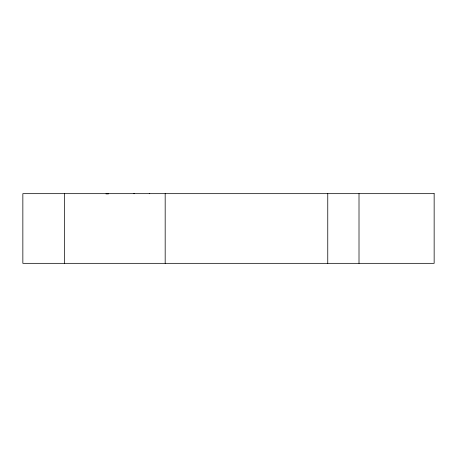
<?xml version="1.0" encoding="UTF-8"?>
<svg xmlns="http://www.w3.org/2000/svg" width="457" height="457" viewBox="0 0 457 457"><rect width="100%" height="100%" fill="white"/><g stroke="black" fill="none" stroke-linecap="round" stroke-linejoin="round"><path stroke-width="0.69" d="M149.25 193.665L149.747 193.665M105.955 193.882L108.446 193.882M133.821 193.665L134.324 193.665M359.008 193.665L359.008 263.335M327.76 193.665L327.76 263.335M165.177 193.665L165.177 263.335M64.403 193.665L64.403 263.335M434.15 193.665L22.85 193.665L22.85 263.335L434.15 263.335L434.15 193.665"/></g></svg>
